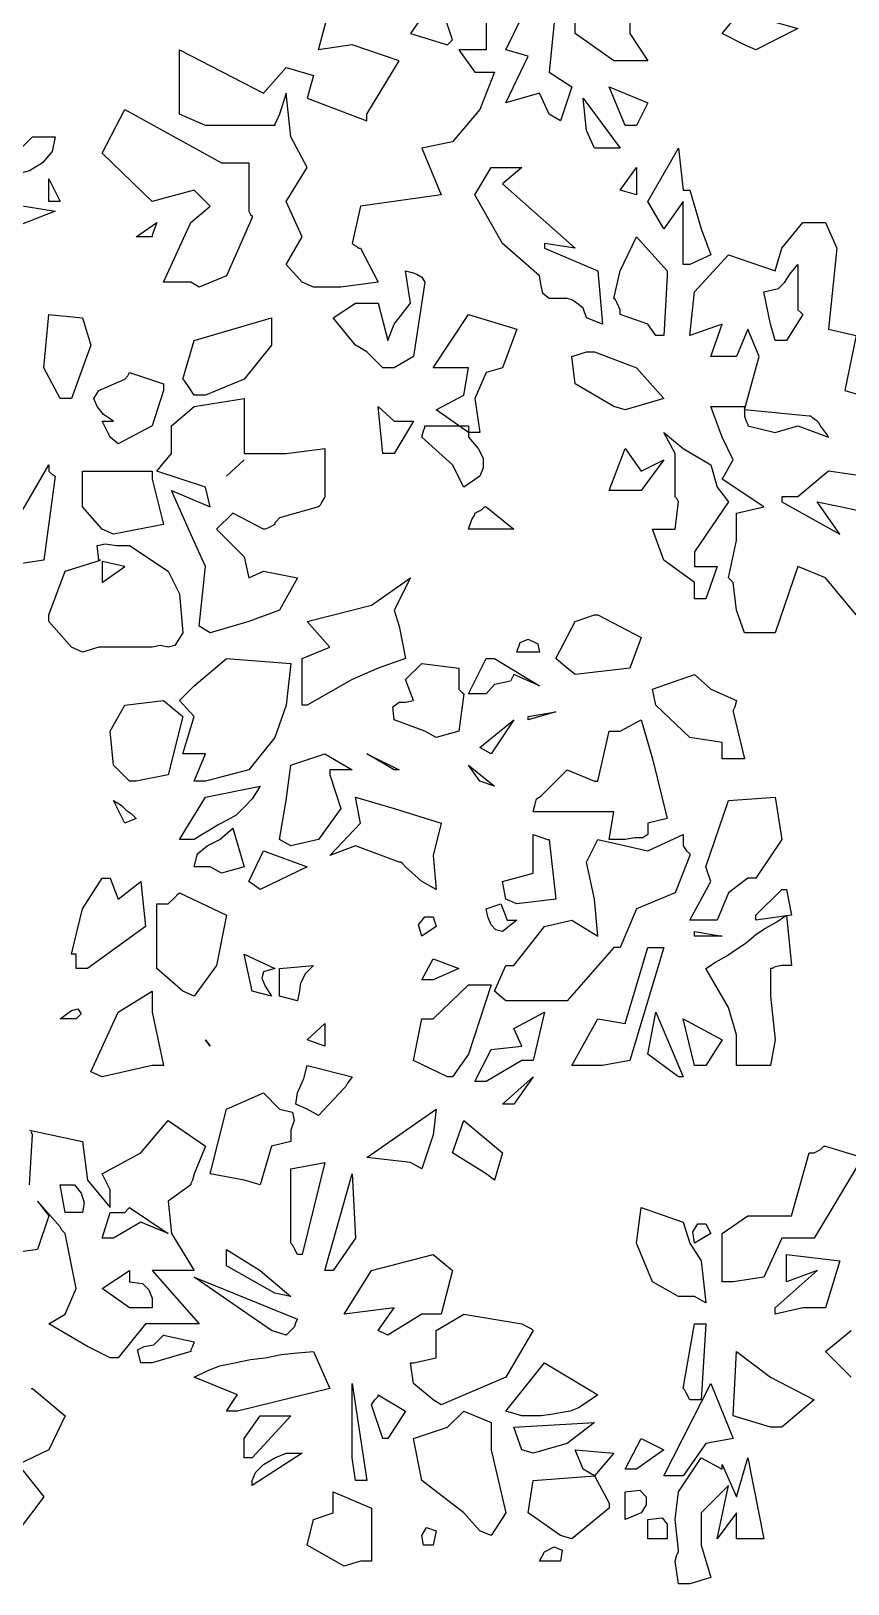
# Model space of a CAD drawing. Header units: millimetres. Extents: x 2810.5 to 2848.4, y 1624.4 to 1676.1.
# Drawn here: x 2828.01 to 2829.093, y 1660.466 to 1662.523 of the extents above; entities that cross this region are included whole.
import ezdxf

# ---------------------------------------------------------------- set-up
doc = ezdxf.new("R2010")
doc.units = ezdxf.units.MM
doc.layers.add('VERDE_ALBERI', color=104, linetype='Continuous')

msp = doc.modelspace()

# ---------------------------------------------------------------- linework, layer by layer
at = {"layer": 'VERDE_ALBERI', "linetype": 'ByBlock'}
for points in [[(2828.7823, 1662.4833), (2828.7309, 1662.5197), (2828.7309, 1662.5561), (2828.7202, 1662.5817), (2828.7459, 1662.5753), (2828.8036, 1662.5475), (2828.8036, 1662.5197), (2828.8272, 1662.4833), (2828.7972, 1662.4833), (2828.7823, 1662.4833)], [(2828.4548, 1662.4127), (2828.4976, 1662.4833), (2828.4356, 1662.5047), (2828.3907, 1662.4982), (2828.41, 1662.571)], [(2828.9556, 1662.5047), (2828.9256, 1662.5197), (2828.9364, 1662.5325), (2828.9471, 1662.5432), (2828.9577, 1662.5518), (2828.9684, 1662.5603), (2828.9791, 1662.5646), (2828.9898, 1662.5689), (2829.0005, 1662.5732), (2829.0112, 1662.5753), (2829.0626, 1662.5411), (2828.9962, 1662.5346), (2829.0262, 1662.5261), (2828.9705, 1662.4982), (2828.9556, 1662.5047)], [(2828.6132, 1662.5411), (2828.6132, 1662.4982), (2828.5769, 1662.4982), (2828.5982, 1662.4683), (2828.6239, 1662.4683), (2828.6046, 1662.4191), (2828.5683, 1662.3763), (2828.5276, 1662.3677), (2828.5533, 1662.3057), (2828.4463, 1662.2907), (2828.4356, 1662.2415), (2828.442, 1662.2372), (2828.4441, 1662.2351), (2828.4463, 1662.2351), (2828.4463, 1662.2351), (2828.4698, 1662.1901), (2828.4206, 1662.1837), (2828.3843, 1662.1837), (2828.3693, 1662.1901), (2828.3479, 1662.2137), (2828.3693, 1662.2501), (2828.3479, 1662.2971), (2828.3757, 1662.3421), (2828.3543, 1662.3827), (2828.3479, 1662.4405), (2828.3393, 1662.4127), (2828.335, 1662.4041), (2828.3329, 1662.3999), (2828.3329, 1662.3977), (2828.3329, 1662.3977), (2828.2409, 1662.3977), (2828.2067, 1662.4127), (2828.2067, 1662.4982), (2828.3179, 1662.4405), (2828.3479, 1662.4747), (2828.3843, 1662.464), (2828.3757, 1662.4341), (2828.4548, 1662.4041), (2828.4548, 1662.4084), (2828.4548, 1662.4127), (2828.4548, 1662.4127)], [(2828.5276, 1662.5411), (2828.5126, 1662.5197), (2828.5619, 1662.5047), (2828.5662, 1662.509), (2828.5683, 1662.5111), (2828.5683, 1662.5111), (2828.5533, 1662.5561)], [(2828.6967, 1662.4127), (2828.6838, 1662.4405), (2828.6389, 1662.4277), (2828.6688, 1662.4897), (2828.6389, 1662.4982), (2828.6603, 1662.5411), (2828.7052, 1662.5561), (2828.6967, 1662.4683), (2828.7266, 1662.4491), (2828.7116, 1662.4041), (2828.6967, 1662.4127), (2828.6967, 1662.4127)], [(2828.5683, 1662.5111), (2828.5683, 1662.5111), (2828.5683, 1662.5111), (2828.5683, 1662.5111)], [(2828.7972, 1662.3977), (2828.7759, 1662.4491), (2828.8272, 1662.4277), (2828.8122, 1662.3977), (2828.7972, 1662.3977)], [(2828.2986, 1662.3335), (2828.2986, 1662.2843), (2828.3008, 1662.28), (2828.3029, 1662.2779), (2828.3029, 1662.2757), (2828.3029, 1662.2757), (2828.2687, 1662.1987), (2828.2324, 1662.1837), (2828.2217, 1662.1901), (2828.1853, 1662.1901), (2828.2217, 1662.2693), (2828.2473, 1662.2907), (2828.2259, 1662.3121), (2828.1703, 1662.2971), (2828.1039, 1662.3613), (2828.1339, 1662.4191), (2828.2622, 1662.3485), (2828.2986, 1662.3485), (2828.2986, 1662.3399), (2828.2986, 1662.3356), (2828.2986, 1662.3335)], [(2828.7759, 1662.3677), (2828.7566, 1662.3677), (2828.7459, 1662.3913), (2828.7416, 1662.4341), (2828.7908, 1662.3677), (2828.7823, 1662.3677), (2828.778, 1662.3677), (2828.7759, 1662.3677)], [(2828.6967, 1662.4127), (2828.6967, 1662.4127), (2828.6967, 1662.4127), (2828.6967, 1662.4127), (2828.6967, 1662.4127), (2828.6967, 1662.4127)], [(2828.6967, 1662.4127), (2828.6967, 1662.4127), (2828.6967, 1662.4127)], [(2827.9435, 1662.3271), (2827.9713, 1662.3421), (2828.0119, 1662.3827), (2828.0419, 1662.3827), (2828.0376, 1662.3635), (2828.0248, 1662.3485), (2828.0077, 1662.3378), (2827.9927, 1662.3335), (2827.9435, 1662.3206), (2827.9435, 1662.3271)], [(2828.7759, 1662.3677), (2828.7759, 1662.3677), (2828.7759, 1662.3677), (2828.7759, 1662.3677)], [(2828.7759, 1662.3677), (2828.7759, 1662.3677), (2828.7759, 1662.3677)], [(2828.8828, 1662.3121), (2828.8978, 1662.2608), (2828.9107, 1662.2265), (2828.8828, 1662.2137), (2828.8743, 1662.2137), (2828.8743, 1662.2971), (2828.8486, 1662.2608), (2828.8272, 1662.2971), (2828.8678, 1662.3677), (2828.8743, 1662.3121), (2828.8785, 1662.3121), (2828.8828, 1662.3121), (2828.8828, 1662.3121)], [(2828.7459, 1662.143), (2828.7416, 1662.1559), (2828.7331, 1662.1623), (2828.7266, 1662.1666), (2828.7202, 1662.1687), (2828.6967, 1662.1687), (2828.6881, 1662.1752), (2828.686, 1662.1859), (2828.6838, 1662.1987), (2828.6346, 1662.2415), (2828.5982, 1662.3057), (2828.6196, 1662.3421), (2828.6603, 1662.3421), (2828.6346, 1662.3206), (2828.7309, 1662.2351), (2828.6902, 1662.2415), (2828.6902, 1662.2372), (2828.6902, 1662.2351), (2828.6902, 1662.2351), (2828.7609, 1662.2051), (2828.7673, 1662.1345), (2828.7459, 1662.143), (2828.7459, 1662.143)], [(2828.7908, 1662.3121), (2828.8122, 1662.3421), (2828.8122, 1662.3057), (2828.7908, 1662.3121)], [(2828.0333, 1662.2971), (2828.0333, 1662.3271), (2828.0483, 1662.2971), (2828.0333, 1662.2971)], [(2827.9435, 1662.2501), (2827.9627, 1662.2971), (2828.0419, 1662.2843), (2827.982, 1662.2608), (2827.9563, 1662.2501), (2827.9435, 1662.2501)], [(2828.1489, 1662.2501), (2828.1767, 1662.2693), (2828.1724, 1662.2587), (2828.1703, 1662.2522), (2828.1703, 1662.2501), (2828.1703, 1662.2501), (2828.1489, 1662.2501)], [(2828.9342, 1661.7985), (2828.9449, 1661.8478), (2828.9449, 1661.8842), (2828.9812, 1661.8927), (2828.9256, 1661.9291), (2828.9406, 1661.9547), (2828.9256, 1661.9847), (2828.9107, 1662.0254), (2828.9556, 1662.0254), (2828.9556, 1662.0211), (2828.9748, 1662.0917), (2828.9599, 1662.1281), (2828.9449, 1662.0917), (2828.9107, 1662.0917), (2828.9256, 1662.1345), (2828.8828, 1662.1195), (2828.8892, 1662.1773), (2828.9342, 1662.2265), (2828.9962, 1662.2051), (2829.0048, 1662.2351), (2829.0326, 1662.2693), (2829.0626, 1662.2693), (2829.0776, 1662.2351), (2829.0669, 1662.1281), (2829.1032, 1662.1195), (2829.0883, 1662.0468), (2829.1247, 1662.0361)], [(2828.6902, 1662.2351), (2828.6902, 1662.2351), (2828.6902, 1662.2351), (2828.6902, 1662.2351)], [(2828.7908, 1662.1537), (2828.7865, 1662.1623), (2828.7844, 1662.1666), (2828.7823, 1662.1687), (2828.7823, 1662.1687), (2828.7908, 1662.2051), (2828.8122, 1662.2501), (2828.8529, 1662.2051), (2828.8529, 1662.2008), (2828.8529, 1662.1987), (2828.8529, 1662.1987), (2828.8486, 1662.1195), (2828.8379, 1662.1195), (2828.8272, 1662.1345), (2828.7908, 1662.1473), (2828.7908, 1662.1516), (2828.7908, 1662.1537), (2828.7908, 1662.1537)], [(2829.0326, 1662.1473), (2829.0112, 1662.1131), (2828.9962, 1662.1131), (2828.9898, 1662.1345), (2828.9812, 1662.1773), (2829.0005, 1662.1816), (2829.009, 1662.1901), (2829.0155, 1662.2008), (2829.0262, 1662.2137), (2829.0262, 1662.1537), (2829.0305, 1662.1495), (2829.0326, 1662.1473), (2829.0326, 1662.1473)], [(2828.4762, 1662.0768), (2828.4548, 1662.0981), (2828.4398, 1662.1067), (2828.41, 1662.143), (2828.4398, 1662.1623), (2828.4698, 1662.1623), (2828.4827, 1662.1131), (2828.4912, 1662.1345), (2828.5126, 1662.1623), (2828.5062, 1662.2051), (2828.5148, 1662.203), (2828.5212, 1662.2008), (2828.5276, 1662.1966), (2828.5319, 1662.1901), (2828.5169, 1662.0917), (2828.4912, 1662.0768), (2828.4762, 1662.0768)], [(2828.7908, 1662.1537), (2828.7908, 1662.1537), (2828.7908, 1662.1537), (2828.7908, 1662.1537)], [(2828.0483, 1662.0361), (2828.0269, 1662.0768), (2828.0333, 1662.1473), (2828.0782, 1662.143), (2828.0889, 1662.1067), (2828.0633, 1662.0361), (2828.0483, 1662.0361)], [(2828.2259, 1662.0404), (2828.2174, 1662.0532), (2828.2131, 1662.0596), (2828.211, 1662.0618), (2828.211, 1662.0618), (2828.2259, 1662.1131), (2828.3286, 1662.143), (2828.3286, 1662.1067), (2828.2922, 1662.0618), (2828.2409, 1662.0404), (2828.2259, 1662.0404), (2828.2259, 1662.0404)], [(2828.5897, 1661.9911), (2828.5469, 1662.0211), (2828.5833, 1662.0404), (2828.5897, 1662.0768), (2828.5426, 1662.0768), (2828.5897, 1662.1473), (2828.6538, 1662.1281), (2828.6346, 1662.0768), (2828.6132, 1662.0703), (2828.5982, 1662.0361), (2828.6046, 1661.9911), (2828.5897, 1661.9911), (2828.5897, 1661.9911)], [(2828.7459, 1662.143), (2828.7459, 1662.143), (2828.7459, 1662.143), (2828.7459, 1662.143), (2828.7459, 1662.143), (2828.7459, 1662.143)], [(2828.7823, 1662.0254), (2828.7309, 1662.0554), (2828.7266, 1662.0917), (2828.7459, 1662.0981), (2828.7523, 1662.0981), (2828.7545, 1662.0981), (2828.7566, 1662.0981), (2828.7566, 1662.0981), (2828.8122, 1662.0768), (2828.8486, 1662.0361), (2828.7972, 1662.0211), (2828.7823, 1662.0254)], [(2828.1403, 1662.0703), (2828.1853, 1662.0554), (2828.1853, 1662.0511), (2828.1853, 1662.0489), (2828.1853, 1662.0468), (2828.1853, 1662.0468), (2828.1703, 1661.9997), (2828.1253, 1661.9761), (2828.1146, 1661.9847), (2828.1039, 1662.0061), (2828.1125, 1662.0061), (2828.1167, 1662.0061), (2828.1189, 1662.0061), (2828.1189, 1662.0061), (2828.106, 1662.0147), (2828.0975, 1662.0254), (2828.0932, 1662.0361), (2828.0996, 1662.0468), (2828.1339, 1662.0618), (2828.1382, 1662.0661), (2828.1403, 1662.0703), (2828.1403, 1662.0703)], [(2828.2324, 1661.7344), (2828.2409, 1661.8135), (2828.2217, 1661.8563), (2828.196, 1661.9141), (2828.2473, 1661.8927), (2828.2409, 1661.9184), (2828.1767, 1661.9397), (2828.196, 1661.9633), (2828.196, 1661.9997), (2828.2259, 1662.0254), (2828.2922, 1662.0361), (2828.2922, 1661.9633), (2828.3479, 1661.9633), (2828.3993, 1661.9697), (2828.3993, 1661.9056), (2828.395, 1661.8992), (2828.3928, 1661.8949), (2828.3907, 1661.8927), (2828.3907, 1661.8927), (2828.3393, 1661.8778), (2828.335, 1661.8735), (2828.3329, 1661.8713), (2828.3329, 1661.8692), (2828.3329, 1661.8692), (2828.3243, 1661.8649), (2828.32, 1661.8628), (2828.3179, 1661.8628), (2828.3179, 1661.8628), (2828.2772, 1661.8842), (2828.2558, 1661.8628), (2828.2922, 1661.8264), (2828.2986, 1661.7985), (2828.3179, 1661.8071), (2828.3629, 1661.7985), (2828.3393, 1661.7557), (2828.2986, 1661.7408), (2828.2473, 1661.7258), (2828.2324, 1661.7344)], [(2828.2259, 1662.0404), (2828.2259, 1662.0404), (2828.2259, 1662.0404), (2828.2259, 1662.0404), (2828.2259, 1662.0404), (2828.2259, 1662.0404)], [(2828.2259, 1662.0404), (2828.2259, 1662.0404), (2828.2259, 1662.0404)], [(2828.4762, 1661.9633), (2828.4698, 1662.0254), (2828.4912, 1662.0061), (2828.5169, 1662.0061), (2828.4912, 1661.9633), (2828.4762, 1661.9633)], [(2828.9556, 1662.0211), (2828.9556, 1662.019), (2828.9556, 1662.0147), (2828.9556, 1662.0125), (2828.9556, 1662.0125), (2828.9577, 1662.0061), (2828.9599, 1662.0018), (2828.9599, 1661.9997), (2828.9599, 1661.9997), (2828.9962, 1661.9911), (2829.0262, 1661.9997), (2829.0669, 1661.9847), (2829.0647, 1661.989), (2829.0626, 1661.9911), (2829.0626, 1661.9911), (2829.0561, 1661.9997), (2829.054, 1662.004), (2829.0519, 1662.0061), (2829.0519, 1662.0061), (2829.0454, 1662.0104), (2829.0433, 1662.0125), (2829.0412, 1662.0125), (2829.0412, 1662.0125), (2828.9556, 1662.0211), (2828.9556, 1662.0211)], [(2828.5833, 1661.9184), (2828.5683, 1661.9483), (2828.5276, 1661.9847), (2828.5298, 1661.9933), (2828.5319, 1661.9976), (2828.5319, 1661.9997), (2828.5319, 1661.9997), (2828.5897, 1661.9997), (2828.5897, 1661.9911), (2828.5897, 1661.9868), (2828.5897, 1661.9847), (2828.5897, 1661.9847), (2828.6025, 1661.9697), (2828.6089, 1661.9569), (2828.6089, 1661.944), (2828.6046, 1661.9333), (2828.5833, 1661.9184)], [(2828.5897, 1661.9911), (2828.5897, 1661.9911), (2828.5897, 1661.9911), (2828.5897, 1661.9911), (2828.5897, 1661.9911), (2828.5897, 1661.9911)], [(2828.5897, 1661.9911), (2828.5897, 1661.9911), (2828.5897, 1661.9911)], [(2828.8636, 1661.9056), (2828.8636, 1661.9633), (2828.8486, 1661.9911), (2828.8743, 1661.9697), (2828.9107, 1661.9483), (2828.9192, 1661.9184), (2828.9342, 1661.8992), (2828.8892, 1661.8328), (2828.8892, 1661.8135), (2828.9192, 1661.8135), (2828.9042, 1661.7707), (2828.8892, 1661.7707), (2828.8892, 1661.7921), (2828.8486, 1661.8221), (2828.8336, 1661.8628), (2828.8636, 1661.8628), (2828.8678, 1661.8992), (2828.8657, 1661.9034), (2828.8636, 1661.9056), (2828.8636, 1661.9056)], [(2829.0626, 1661.9911), (2829.0626, 1661.9911), (2829.0626, 1661.9911), (2829.0626, 1661.9911)], [(2828.7759, 1661.9141), (2828.7972, 1661.9697), (2828.8186, 1661.9397), (2828.8486, 1661.9547), (2828.8186, 1661.9141), (2828.7908, 1661.9141), (2828.7759, 1661.9141)], [(2828.0419, 1661.9333), (2828.0269, 1661.8221), (2827.9713, 1661.8135), (2827.9563, 1661.8135), (2827.9927, 1661.8778), (2828.0333, 1661.9483), (2828.0333, 1661.944), (2828.0333, 1661.9419), (2828.0333, 1661.9397), (2828.0333, 1661.9397), (2828.0376, 1661.9355), (2828.0419, 1661.9333), (2828.0419, 1661.9333)], [(2828.2687, 1661.9333), (2828.2922, 1661.9547)], [(2828.0889, 1661.9397), (2828.1703, 1661.9397), (2828.1703, 1661.9333), (2828.1703, 1661.9312), (2828.1703, 1661.9291), (2828.1703, 1661.9291), (2828.1853, 1661.8692), (2828.1189, 1661.8563), (2828.1039, 1661.8628), (2828.0782, 1661.8927), (2828.0782, 1661.9397), (2828.0846, 1661.9397), (2828.0868, 1661.9397), (2828.0889, 1661.9397)], [(2829.1396, 1661.9291), (2829.0669, 1661.9397), (2829.0262, 1661.9056), (2829.0048, 1661.9056), (2829.0048, 1661.9013), (2829.0048, 1661.8992), (2829.0048, 1661.8992), (2829.0818, 1661.8563), (2829.0519, 1661.8992), (2829.0733, 1661.8949), (2829.0925, 1661.8906), (2829.1118, 1661.8863)], [(2828.8636, 1661.9056), (2828.8636, 1661.9056), (2828.8636, 1661.9056), (2828.8636, 1661.9056)], [(2828.8636, 1661.9056), (2828.8636, 1661.9056), (2828.8636, 1661.9056)], [(2828.5897, 1661.8628), (2828.594, 1661.8756), (2828.5982, 1661.882), (2828.5982, 1661.8842), (2828.5982, 1661.8842), (2828.6068, 1661.8885), (2828.611, 1661.8927), (2828.6132, 1661.8927), (2828.6132, 1661.8927), (2828.6496, 1661.8628), (2828.6046, 1661.8628), (2828.5897, 1661.8628), (2828.5897, 1661.8628)], [(2828.0333, 1661.7493), (2828.0548, 1661.8071), (2828.1018, 1661.8221), (2828.0996, 1661.8221), (2828.0975, 1661.8414), (2828.1082, 1661.8435), (2828.1232, 1661.8414), (2828.1403, 1661.8414), (2828.1917, 1661.8071), (2828.2067, 1661.7771), (2828.211, 1661.7258), (2828.2002, 1661.7087), (2828.1917, 1661.7066), (2828.181, 1661.7087), (2828.1703, 1661.7066), (2828.0996, 1661.7066), (2828.0782, 1661.7002), (2828.0633, 1661.7066), (2828.0333, 1661.7408), (2828.0333, 1661.745), (2828.0333, 1661.7493), (2828.0333, 1661.7493)], [(2828.1039, 1661.8199), (2828.1039, 1661.7921), (2828.1339, 1661.8135), (2828.1039, 1661.8199)], [(2829.1032, 1661.7493), (2829.0626, 1661.7985), (2829.0262, 1661.8135), (2828.9962, 1661.7258), (2828.9556, 1661.7258), (2828.9449, 1661.7557), (2828.9406, 1661.7921), (2828.9364, 1661.7964), (2828.9342, 1661.7985), (2828.9342, 1661.7985)], [(2828.3693, 1661.6296), (2828.3693, 1661.6916), (2828.4057, 1661.7066), (2828.3757, 1661.7408), (2828.4612, 1661.7621), (2828.5126, 1661.7985), (2828.4912, 1661.7557), (2828.4976, 1661.7344), (2828.5062, 1661.6916), (2828.4698, 1661.6787), (2828.4356, 1661.6638), (2828.3757, 1661.6296), (2828.3693, 1661.6296)], [(2828.7609, 1661.7493), (2828.8186, 1661.7194), (2828.8036, 1661.6787), (2828.7309, 1661.6702), (2828.7202, 1661.6787), (2828.7052, 1661.6916), (2828.7309, 1661.7408), (2828.7566, 1661.7493), (2828.7587, 1661.7493), (2828.7609, 1661.7493), (2828.7609, 1661.7493)], [(2828.6538, 1661.7002), (2828.6581, 1661.713), (2828.6688, 1661.7173), (2828.6817, 1661.7109), (2828.6838, 1661.7002), (2828.6538, 1661.7002)], [(2828.2259, 1661.529), (2828.2409, 1661.5654), (2828.211, 1661.5654), (2828.2259, 1661.6146), (2828.2067, 1661.636), (2828.2259, 1661.6552), (2828.2687, 1661.6916), (2828.3543, 1661.6852), (2828.3479, 1661.6296), (2828.3329, 1661.5868), (2828.2986, 1661.544), (2828.2409, 1661.529), (2828.2259, 1661.529)], [(2828.5833, 1661.6446), (2828.5769, 1661.5953), (2828.5469, 1661.5868), (2828.5319, 1661.5953), (2828.4912, 1661.6103), (2828.4891, 1661.6275), (2828.4976, 1661.6339), (2828.5062, 1661.6339), (2828.5169, 1661.636), (2828.5062, 1661.6638), (2828.5276, 1661.6852), (2828.5769, 1661.6787), (2828.5769, 1661.651), (2828.5811, 1661.6467), (2828.5833, 1661.6446), (2828.5833, 1661.6446)], [(2828.5897, 1661.6446), (2828.6132, 1661.6916), (2828.6196, 1661.6916), (2828.6217, 1661.6916), (2828.6239, 1661.6916), (2828.6239, 1661.6916), (2828.6838, 1661.6552), (2828.6496, 1661.6702), (2828.6453, 1661.6616), (2828.6346, 1661.6595), (2828.6239, 1661.6573), (2828.6132, 1661.6446), (2828.5897, 1661.6446)], [(2828.9256, 1661.5589), (2828.9256, 1661.5804), (2828.8828, 1661.5868), (2828.8379, 1661.6296), (2828.8336, 1661.651), (2828.8892, 1661.6702), (2828.9107, 1661.651), (2828.9449, 1661.636), (2828.9428, 1661.6275), (2828.9406, 1661.6232), (2828.9406, 1661.621), (2828.9406, 1661.621), (2828.9556, 1661.5589), (2828.9406, 1661.5589), (2828.9256, 1661.5589)], [(2828.1403, 1661.529), (2828.1189, 1661.5504), (2828.1146, 1661.5953), (2828.1339, 1661.6296), (2828.1853, 1661.636), (2828.211, 1661.6146), (2828.1917, 1661.5376), (2828.1489, 1661.529), (2828.1403, 1661.529)], [(2828.6688, 1661.6146), (2828.7052, 1661.621), (2828.6688, 1661.6103), (2828.6688, 1661.6146)], [(2828.6046, 1661.5739), (2828.6496, 1661.6103), (2828.6196, 1661.5654), (2828.6046, 1661.5739), (2828.6046, 1661.5739)], [(2828.7609, 1661.529), (2828.7759, 1661.5953), (2828.7844, 1661.5953), (2828.7887, 1661.5953), (2828.7908, 1661.5953), (2828.7908, 1661.5953), (2828.8186, 1661.6103), (2828.8336, 1661.5589), (2828.8529, 1661.4798), (2828.8272, 1661.4734), (2828.8272, 1661.4584), (2828.8207, 1661.4541), (2828.81, 1661.4541), (2828.7972, 1661.452), (2828.7759, 1661.452), (2828.7823, 1661.4884), (2828.7566, 1661.4884), (2828.6752, 1661.4884), (2828.6774, 1661.497), (2828.6795, 1661.5055), (2828.686, 1661.5098), (2828.6902, 1661.5141), (2828.7202, 1661.544), (2828.7566, 1661.529), (2828.7587, 1661.529), (2828.7609, 1661.529), (2828.7609, 1661.529)], [(2828.4057, 1661.5376), (2828.4206, 1661.4927), (2828.3907, 1661.452), (2828.3543, 1661.4434), (2828.3393, 1661.452), (2828.3479, 1661.5034), (2828.3543, 1661.5504), (2828.3993, 1661.5654), (2828.4356, 1661.544), (2828.4057, 1661.544), (2828.4057, 1661.5397), (2828.4057, 1661.5376), (2828.4057, 1661.5376)], [(2828.4912, 1661.544), (2828.4548, 1661.5654), (2828.4976, 1661.544), (2828.4912, 1661.544)], [(2828.4057, 1661.5376), (2828.4057, 1661.5376), (2828.4057, 1661.5376), (2828.4057, 1661.5376)], [(2828.4057, 1661.5376), (2828.4057, 1661.5376), (2828.4057, 1661.5376)], [(2828.6046, 1661.529), (2828.5897, 1661.5504), (2828.6239, 1661.5226), (2828.6046, 1661.529)], [(2828.2067, 1661.452), (2828.2409, 1661.5077), (2828.3136, 1661.5226), (2828.3029, 1661.5055), (2828.2922, 1661.4948), (2828.2815, 1661.4841), (2828.2708, 1661.4777), (2828.258, 1661.4713), (2828.2473, 1661.4648), (2828.2366, 1661.4584), (2828.2259, 1661.452), (2828.2067, 1661.452)], [(2828.1339, 1661.4734), (2828.1189, 1661.5034), (2828.1296, 1661.497), (2828.136, 1661.4905), (2828.1424, 1661.4863), (2828.1489, 1661.4798), (2828.1339, 1661.4734)], [(2828.5276, 1661.3963), (2828.5062, 1661.4156), (2828.5019, 1661.4199), (2828.4998, 1661.422), (2828.4976, 1661.422), (2828.4976, 1661.422), (2828.4398, 1661.4434), (2828.4057, 1661.4306), (2828.4463, 1661.4734), (2828.4398, 1661.5077), (2828.4912, 1661.4927), (2828.5533, 1661.4734), (2828.5426, 1661.4306), (2828.5469, 1661.3856), (2828.5276, 1661.3963)], [(2828.8828, 1661.345), (2828.9107, 1661.3963), (2828.9042, 1661.4156), (2828.9342, 1661.5034), (2828.9962, 1661.5077), (2829.0048, 1661.452), (2828.9705, 1661.4006), (2828.9641, 1661.4006), (2828.962, 1661.4006), (2828.9599, 1661.4006), (2828.9599, 1661.4006), (2828.9342, 1661.3813), (2828.9192, 1661.345), (2828.8978, 1661.345), (2828.8828, 1661.345)], [(2828.2473, 1661.4156), (2828.2259, 1661.4156), (2828.2302, 1661.4327), (2828.243, 1661.4434), (2828.2601, 1661.452), (2828.2772, 1661.467), (2828.2922, 1661.4156), (2828.2622, 1661.407), (2828.2473, 1661.4156)], [(2828.6389, 1661.238), (2828.6239, 1661.2508), (2828.6389, 1661.2851), (2828.6453, 1661.2851), (2828.6474, 1661.2851), (2828.6496, 1661.2851), (2828.6496, 1661.2851), (2828.6902, 1661.3365), (2828.7266, 1661.345), (2828.7609, 1661.3236), (2828.7566, 1661.3728), (2828.7459, 1661.422), (2828.7609, 1661.452), (2828.8272, 1661.437), (2828.8743, 1661.4584), (2828.8743, 1661.4499), (2828.8743, 1661.4456), (2828.8743, 1661.4434), (2828.8743, 1661.4434), (2828.8785, 1661.437), (2828.8828, 1661.4327), (2828.8828, 1661.4306), (2828.8828, 1661.4306), (2828.8636, 1661.3813), (2828.8122, 1661.36), (2828.7908, 1661.3086), (2828.7865, 1661.3086), (2828.7844, 1661.3086), (2828.7823, 1661.3086), (2828.7823, 1661.3086), (2828.7202, 1661.238), (2828.6538, 1661.238), (2828.6389, 1661.238)], [(2828.6389, 1661.3728), (2828.6346, 1661.3963), (2828.6752, 1661.407), (2828.6752, 1661.4584), (2828.6881, 1661.4541), (2828.6945, 1661.452), (2828.6967, 1661.452), (2828.6967, 1661.452), (2828.7052, 1661.3728), (2828.6538, 1661.3664), (2828.6389, 1661.3728)], [(2828.2986, 1661.3963), (2828.3179, 1661.437), (2828.3757, 1661.4156), (2828.3136, 1661.3856), (2828.2986, 1661.3963), (2828.2986, 1661.3963)], [(2828.0633, 1661.3001), (2828.0782, 1661.36), (2828.1039, 1661.4006), (2828.1103, 1661.4006), (2828.1125, 1661.4006), (2828.1146, 1661.4006), (2828.1146, 1661.4006), (2828.1253, 1661.3728), (2828.1553, 1661.3963), (2828.1617, 1661.3365), (2828.0846, 1661.2808), (2828.0697, 1661.2808), (2828.0697, 1661.3001), (2828.0654, 1661.3001), (2828.0633, 1661.3001), (2828.0633, 1661.3001)], [(2828.211, 1661.2508), (2828.1767, 1661.2808), (2828.1767, 1661.3664), (2828.1853, 1661.3664), (2828.1895, 1661.3664), (2828.1917, 1661.3664), (2828.1917, 1661.3664), (2828.2002, 1661.3749), (2828.2045, 1661.3792), (2828.2067, 1661.3813), (2828.2067, 1661.3813), (2828.2687, 1661.3514), (2828.2558, 1661.2851), (2828.2259, 1661.2444), (2828.211, 1661.2508)], [(2829.0112, 1661.3856), (2829.0176, 1661.3514), (2828.9705, 1661.345), (2828.9705, 1661.3514), (2829.0048, 1661.3856), (2829.009, 1661.3856), (2829.0112, 1661.3856), (2829.0112, 1661.3856)], [(2828.5276, 1661.3236), (2828.5233, 1661.3386), (2828.5319, 1661.3493), (2828.5426, 1661.3493), (2828.5469, 1661.3365), (2828.5276, 1661.3236)], [(2828.6346, 1661.3301), (2828.626, 1661.3322), (2828.6196, 1661.3386), (2828.6153, 1661.3493), (2828.6132, 1661.36), (2828.6324, 1661.3664), (2828.6367, 1661.3557), (2828.641, 1661.345), (2828.6538, 1661.345), (2828.6346, 1661.3301)], [(2828.9449, 1661.1525), (2828.9449, 1661.193), (2828.9342, 1661.2294), (2828.9042, 1661.2808), (2828.9171, 1661.2894), (2828.9321, 1661.2979), (2828.9449, 1661.3065), (2828.9577, 1661.3151), (2828.9705, 1661.3258), (2828.9834, 1661.3343), (2828.9983, 1661.3429), (2829.0112, 1661.3514), (2829.0176, 1661.2851), (2829.0112, 1661.2851), (2829.0069, 1661.2851), (2829.0048, 1661.2851), (2829.0048, 1661.2851), (2828.9962, 1661.283), (2828.9919, 1661.2808), (2828.9898, 1661.2808), (2828.9898, 1661.2808), (2828.9898, 1661.2444), (2828.9962, 1661.1866), (2828.9898, 1661.1525), (2828.9599, 1661.1525), (2828.9449, 1661.1525)], [(2828.8892, 1661.3301), (2828.9256, 1661.3236), (2828.8892, 1661.3236), (2828.8892, 1661.3301)], [(2828.7566, 1661.1525), (2828.7266, 1661.1525), (2828.7609, 1661.2144), (2828.7972, 1661.208), (2828.8272, 1661.3086), (2828.84, 1661.3086), (2828.8464, 1661.3086), (2828.8486, 1661.3086), (2828.8486, 1661.3086), (2828.8036, 1661.1589), (2828.7673, 1661.1525), (2828.7566, 1661.1525)], [(2828.3029, 1661.2508), (2828.2922, 1661.3001), (2828.3329, 1661.2808), (2828.3179, 1661.2765), (2828.3158, 1661.268), (2828.32, 1661.2573), (2828.3286, 1661.2444), (2828.3029, 1661.2508), (2828.3029, 1661.2508)], [(2828.3393, 1661.2444), (2828.3393, 1661.2808), (2828.3843, 1661.2851), (2828.3736, 1661.2744), (2828.3671, 1661.2615), (2828.365, 1661.2487), (2828.3629, 1661.238), (2828.3393, 1661.2444)], [(2828.5276, 1661.2658), (2828.5426, 1661.2937), (2828.5769, 1661.2808), (2828.5426, 1661.2658), (2828.5276, 1661.2658)], [(2828.0889, 1661.1439), (2828.1253, 1661.223), (2828.1703, 1661.2508), (2828.1703, 1661.223), (2828.1853, 1661.1525), (2828.1767, 1661.1525), (2828.1724, 1661.1525), (2828.1703, 1661.1525), (2828.1703, 1661.1525), (2828.1039, 1661.1375), (2828.0889, 1661.1439)], [(2828.3029, 1661.2508), (2828.3029, 1661.2508), (2828.3029, 1661.2508), (2828.3029, 1661.2508), (2828.3029, 1661.2508), (2828.3029, 1661.2508)], [(2828.3029, 1661.2508), (2828.3029, 1661.2508), (2828.3029, 1661.2508)], [(2828.5619, 1661.1375), (2828.5169, 1661.1589), (2828.5276, 1661.2144), (2828.5362, 1661.2144), (2828.5405, 1661.2144), (2828.5426, 1661.2144), (2828.5426, 1661.2144), (2828.5897, 1661.2594), (2828.6196, 1661.2594), (2828.5897, 1661.1674), (2828.5683, 1661.1375), (2828.5619, 1661.1375)], [(2828.0483, 1661.2144), (2828.0633, 1661.2252), (2828.0718, 1661.2273), (2828.0761, 1661.2209), (2828.0697, 1661.2144), (2828.0483, 1661.2144), (2828.0483, 1661.2144)], [(2828.5982, 1661.131), (2828.6196, 1661.1738), (2828.6603, 1661.1781), (2828.6496, 1661.2016), (2828.6902, 1661.223), (2828.6752, 1661.1589), (2828.6667, 1661.1589), (2828.6624, 1661.1589), (2828.6603, 1661.1589), (2828.6603, 1661.1589), (2828.6132, 1661.131), (2828.5982, 1661.131)], [(2828.8678, 1661.1375), (2828.8272, 1661.1674), (2828.8379, 1661.223), (2828.8743, 1661.1375), (2828.8678, 1661.1375)], [(2828.3757, 1661.1866), (2828.3993, 1661.208), (2828.3993, 1661.1781), (2828.3757, 1661.1866)], [(2828.8892, 1661.1525), (2828.8743, 1661.2144), (2828.9256, 1661.1866), (2828.9042, 1661.1525), (2828.8892, 1661.1525)], [(2828.2409, 1661.1866), (2828.2473, 1661.1781), (2828.2409, 1661.1866)], [(2828.3757, 1661.0946), (2828.3607, 1661.1011), (2828.3629, 1661.1161), (2828.3714, 1661.1353), (2828.3757, 1661.1525), (2828.4356, 1661.1375), (2828.4292, 1661.1289), (2828.427, 1661.1246), (2828.4249, 1661.1225), (2828.4249, 1661.1225), (2828.3907, 1661.0861), (2828.3757, 1661.0946)], [(2828.6346, 1661.1011), (2828.6752, 1661.1375), (2828.6496, 1661.1011), (2828.6346, 1661.1011)], [(2828.2922, 1661.0005), (2828.2473, 1661.009), (2828.2687, 1661.0946), (2828.3179, 1661.1161), (2828.3393, 1661.0946), (2828.3564, 1661.0904), (2828.3586, 1661.0797), (2828.3543, 1661.0668), (2828.3543, 1661.0518), (2828.3286, 1661.0454), (2828.3136, 1660.9941), (2828.2922, 1661.0005)], [(2828.0077, 1661.0668), (2828.0782, 1661.0518), (2828.0846, 1661.0005), (2828.1146, 1660.9641), (2828.1146, 1660.9877), (2828.1039, 1661.009), (2828.1553, 1661.0368), (2828.1917, 1661.0797), (2828.2409, 1661.0454), (2828.2259, 1661.009), (2828.2238, 1661.0005), (2828.2217, 1660.9962), (2828.2217, 1660.9941), (2828.2217, 1660.9941), (2828.1917, 1660.9727), (2828.196, 1660.9299), (2828.2259, 1660.8806), (2828.1703, 1660.8806), (2828.2324, 1660.8101), (2828.1617, 1660.8101), (2828.1253, 1660.7651), (2828.1146, 1660.7651), (2828.0846, 1660.7801), (2828.0333, 1660.8101), (2828.0548, 1660.8229), (2828.0697, 1660.8571), (2828.0548, 1660.9299), (2828.0505, 1660.9342), (2828.0483, 1660.9385), (2828.0483, 1660.9385)], [(2828.5126, 1661.024), (2828.4548, 1661.0304), (2828.5469, 1661.0946), (2828.5426, 1661.0604), (2828.5276, 1661.0154), (2828.5126, 1661.024)], [(2828.6132, 1661.009), (2828.5683, 1661.0368), (2828.5833, 1661.0797), (2828.6346, 1661.0368), (2828.6239, 1661.0005), (2828.6132, 1661.009)], [(2828.0077, 1660.9941), (2828.0119, 1661.0604), (2828.0098, 1661.0647)], [(2829.0476, 1661.0368), (2829.0561, 1661.0411), (2829.0604, 1661.0454), (2829.0626, 1661.0454), (2829.0626, 1661.0454), (2829.1118, 1661.0304), (2829.0476, 1660.9235), (2829.0048, 1660.9235), (2828.9812, 1660.8721), (2828.9406, 1660.8657), (2828.9256, 1660.8657), (2828.9256, 1660.9299), (2828.9599, 1660.9534), (2829.0176, 1660.9534), (2829.0412, 1661.0368), (2829.0454, 1661.0368), (2829.0476, 1661.0368), (2829.0476, 1661.0368)], [(2828.3629, 1660.9021), (2828.3586, 1660.9106), (2828.3564, 1660.9149), (2828.3543, 1660.917), (2828.3543, 1660.917), (2828.3543, 1661.0154), (2828.3993, 1661.024), (2828.3693, 1660.9021), (2828.3629, 1660.9021), (2828.3629, 1660.9021)], [(2828.3993, 1660.8806), (2828.4356, 1661.009), (2828.4398, 1660.9235), (2828.41, 1660.8806), (2828.3993, 1660.8806)], [(2828.0548, 1660.9577), (2828.0483, 1660.9941), (2828.0676, 1660.9941), (2828.0761, 1660.9834), (2828.0804, 1660.9706), (2828.0782, 1660.9577), (2828.0548, 1660.9577)], [(2828.0483, 1660.9385), (2828.0184, 1660.9727), (2828.0333, 1660.9534), (2828.0184, 1660.9085), (2827.9713, 1660.9021)], [(2828.1039, 1660.9235), (2828.1146, 1660.9577), (2828.1339, 1660.9577), (2828.1382, 1660.962), (2828.1403, 1660.9641), (2828.1403, 1660.9641), (2828.1917, 1660.9299), (2828.1553, 1660.9449), (2828.1189, 1660.9235), (2828.1039, 1660.9235), (2828.1039, 1660.9235)], [(2828.8892, 1660.8464), (2828.8678, 1660.8464), (2828.8336, 1660.8657), (2828.8122, 1660.917), (2828.8186, 1660.9641), (2828.8743, 1660.9449), (2828.8828, 1660.917), (2828.8978, 1660.8935), (2828.9042, 1660.8378), (2828.8892, 1660.8464)], [(2828.0483, 1660.9385), (2828.0483, 1660.9385), (2828.0483, 1660.9385), (2828.0483, 1660.9385)], [(2828.8892, 1660.917), (2828.8871, 1660.932), (2828.8935, 1660.9427), (2828.9042, 1660.9427), (2828.9107, 1660.9299), (2828.8892, 1660.917)], [(2828.3329, 1660.8507), (2828.2687, 1660.8871), (2828.2687, 1660.8999), (2828.2687, 1660.9063), (2828.2687, 1660.9085), (2828.2687, 1660.9085), (2828.3136, 1660.8806), (2828.3543, 1660.8464), (2828.3329, 1660.8507)], [(2828.3629, 1660.9021), (2828.3629, 1660.9021), (2828.3629, 1660.9021), (2828.3629, 1660.9021), (2828.3629, 1660.9021), (2828.3629, 1660.9021)], [(2828.3629, 1660.9021), (2828.3629, 1660.9021), (2828.3629, 1660.9021)], [(2828.4698, 1660.8015), (2828.4912, 1660.8314), (2828.4249, 1660.8229), (2828.4612, 1660.8806), (2828.5426, 1660.9021), (2828.5683, 1660.8806), (2828.5533, 1660.8229), (2828.5276, 1660.8229), (2828.4827, 1660.7951), (2828.4698, 1660.8015)], [(2828.9962, 1660.8314), (2829.0519, 1660.8806), (2829.0112, 1660.8657), (2829.0112, 1660.9021), (2829.0818, 1660.8935), (2829.0626, 1660.8314), (2829.0326, 1660.8314), (2828.9962, 1660.8229), (2828.9962, 1660.8314)], [(2828.1403, 1660.8314), (2828.1039, 1660.8571), (2828.1403, 1660.8806), (2828.1403, 1660.8721), (2828.1403, 1660.8678), (2828.1403, 1660.8657), (2828.1403, 1660.8657), (2828.1574, 1660.8635), (2828.166, 1660.855), (2828.1703, 1660.8443), (2828.1703, 1660.8314), (2828.1403, 1660.8314), (2828.1403, 1660.8314)], [(2828.3286, 1660.8015), (2828.2259, 1660.8721), (2828.3629, 1660.8165), (2828.3607, 1660.8122), (2828.3586, 1660.8058), (2828.3522, 1660.7994), (2828.3479, 1660.7951), (2828.3286, 1660.8015)], [(2828.1403, 1660.8314), (2828.1403, 1660.8314), (2828.1403, 1660.8314), (2828.1403, 1660.8314), (2828.1403, 1660.8314), (2828.1403, 1660.8314)], [(2828.1403, 1660.8314), (2828.1403, 1660.8314), (2828.1403, 1660.8314)], [(2828.5169, 1660.7587), (2828.5469, 1660.7651), (2828.5469, 1660.8015), (2828.5833, 1660.8229), (2828.6603, 1660.8101), (2828.6688, 1660.8058), (2828.6731, 1660.8037), (2828.6752, 1660.8015), (2828.6752, 1660.8015), (2828.6389, 1660.7394), (2828.5533, 1660.703), (2828.5426, 1660.7095), (2828.5169, 1660.7309), (2828.5126, 1660.7587), (2828.5148, 1660.7587), (2828.5169, 1660.7587), (2828.5169, 1660.7587)], [(2828.1553, 1660.7587), (2828.151, 1660.7758), (2828.1596, 1660.7801), (2828.1724, 1660.7823), (2828.1853, 1660.7951), (2828.2259, 1660.7865), (2828.2238, 1660.7801), (2828.2217, 1660.7758), (2828.2217, 1660.7737), (2828.2217, 1660.7737), (2828.1703, 1660.7587), (2828.1553, 1660.7587)], [(2828.8828, 1660.7095), (2828.8785, 1660.718), (2828.8764, 1660.7223), (2828.8743, 1660.7245), (2828.8743, 1660.7245), (2828.8892, 1660.8101), (2828.8978, 1660.8101), (2828.9021, 1660.8101), (2828.9042, 1660.8101), (2828.9042, 1660.8101), (2828.8978, 1660.7095), (2828.8828, 1660.7095), (2828.8828, 1660.7095)], [(2829.0968, 1660.7394), (2829.0626, 1660.7737), (2829.0968, 1660.8015)], [(2828.2687, 1660.6945), (2828.2772, 1660.7073), (2828.2815, 1660.7138), (2828.2836, 1660.7159), (2828.2836, 1660.7159), (2828.2259, 1660.7394), (2828.243, 1660.748), (2828.2601, 1660.7544), (2828.2794, 1660.7587), (2828.3008, 1660.763), (2828.32, 1660.7651), (2828.3415, 1660.7694), (2828.3629, 1660.7716), (2828.3843, 1660.7737), (2828.4057, 1660.7245), (2828.2836, 1660.6945), (2828.2687, 1660.6945), (2828.2687, 1660.6945)], [(2828.9898, 1660.6731), (2828.9406, 1660.6881), (2828.9449, 1660.7737), (2828.9898, 1660.7394), (2829.0476, 1660.7095), (2829.0048, 1660.6731), (2828.9898, 1660.6731)], [(2828.6389, 1660.6945), (2828.6902, 1660.7587), (2828.7609, 1660.7159), (2828.748, 1660.7073), (2828.7352, 1660.6988), (2828.7245, 1660.6945), (2828.7116, 1660.6923), (2828.6988, 1660.6902), (2828.686, 1660.6881), (2828.6731, 1660.6881), (2828.6603, 1660.6881), (2828.6389, 1660.6945), (2828.6389, 1660.6945)], [(2828.4398, 1660.6025), (2828.4356, 1660.6325), (2828.4356, 1660.7309), (2828.4548, 1660.6025), (2828.4398, 1660.6025)], [(2828.8486, 1660.6089), (2828.9107, 1660.7309), (2828.9406, 1660.6581), (2828.9042, 1660.6517), (2828.8743, 1660.6089), (2828.8636, 1660.6089), (2828.8486, 1660.6089)], [(2828.0098, 1660.7245), (2828.0119, 1660.7245), (2828.0119, 1660.7245), (2828.0548, 1660.6881), (2828.0333, 1660.6431), (2827.9927, 1660.6239), (2828.0269, 1660.5811), (2827.9927, 1660.5361)], [(2828.4762, 1660.6581), (2828.4612, 1660.703), (2828.4655, 1660.7095), (2828.4698, 1660.7138), (2828.4698, 1660.7159), (2828.4698, 1660.7159), (2828.5062, 1660.6945), (2828.4827, 1660.6581), (2828.4762, 1660.6581)], [(2828.8828, 1660.7095), (2828.8828, 1660.7095), (2828.8828, 1660.7095), (2828.8828, 1660.7095), (2828.8828, 1660.7095), (2828.8828, 1660.7095)], [(2828.8828, 1660.7095), (2828.8828, 1660.7095), (2828.8828, 1660.7095)], [(2828.2922, 1660.6325), (2828.2922, 1660.6581), (2828.3136, 1660.6881), (2828.3543, 1660.6881), (2828.3029, 1660.6325), (2828.2922, 1660.6325)], [(2828.6046, 1660.5361), (2828.5833, 1660.5597), (2828.5276, 1660.6025), (2828.5169, 1660.6581), (2828.5619, 1660.6731), (2828.5833, 1660.6945), (2828.6196, 1660.6795), (2828.6196, 1660.6431), (2828.6389, 1660.5597), (2828.6196, 1660.5297), (2828.6046, 1660.5361)], [(2828.6603, 1660.6431), (2828.6496, 1660.6731), (2828.7566, 1660.6795), (2828.7202, 1660.6517), (2828.6752, 1660.6389), (2828.6603, 1660.6431)], [(2828.7972, 1660.6175), (2828.8186, 1660.6581), (2828.8486, 1660.6431), (2828.8122, 1660.6175), (2828.7972, 1660.6175)], [(2828.3029, 1660.6025), (2828.3072, 1660.6132), (2828.3179, 1660.6239), (2828.3329, 1660.6325), (2828.3479, 1660.6389), (2828.3607, 1660.6389), (2828.3671, 1660.6389), (2828.3693, 1660.6389), (2828.3693, 1660.6389), (2828.3029, 1660.5961), (2828.3029, 1660.6025)], [(2828.7416, 1660.6175), (2828.7309, 1660.6431), (2828.7823, 1660.6389), (2828.7566, 1660.6089), (2828.7416, 1660.6175)], [(2828.9256, 1660.6239), (2828.9449, 1660.5811), (2828.9599, 1660.6325), (2828.9812, 1660.5254), (2828.9449, 1660.5254), (2828.9449, 1660.5597), (2828.9192, 1660.5254), (2828.9342, 1660.5961), (2828.8978, 1660.5597), (2828.8978, 1660.5169), (2828.9107, 1660.4741), (2828.8828, 1660.4655), (2828.8678, 1660.4655), (2828.8636, 1660.4955), (2828.8657, 1660.504), (2828.8678, 1660.5083), (2828.8678, 1660.5105), (2828.8678, 1660.5105), (2828.8636, 1660.5511), (2828.8678, 1660.5875), (2828.8978, 1660.6325), (2828.9256, 1660.6175), (2828.9256, 1660.6218), (2828.9256, 1660.6239), (2828.9256, 1660.6239)], [(2828.7759, 1660.5661), (2828.7266, 1660.5254), (2828.7116, 1660.5297), (2828.6688, 1660.5597), (2828.6752, 1660.6025), (2828.7566, 1660.6089), (2828.7759, 1660.5725), (2828.7759, 1660.5683), (2828.7759, 1660.5661), (2828.7759, 1660.5661)], [(2828.4249, 1660.489), (2828.3757, 1660.5169), (2828.3843, 1660.5511), (2828.41, 1660.5597), (2828.41, 1660.5875), (2828.4612, 1660.5661), (2828.4612, 1660.4955), (2828.4527, 1660.4955), (2828.4484, 1660.4955), (2828.4463, 1660.4955), (2828.4463, 1660.4955), (2828.4249, 1660.489)], [(2828.7972, 1660.5511), (2828.7972, 1660.5875), (2828.8165, 1660.5897), (2828.825, 1660.5811), (2828.825, 1660.5704), (2828.8186, 1660.5597), (2828.7972, 1660.5511)], [(2828.8272, 1660.5254), (2828.8272, 1660.5511), (2828.8464, 1660.5533), (2828.8529, 1660.5447), (2828.8529, 1660.5361), (2828.8529, 1660.5254), (2828.8272, 1660.5254)], [(2828.5426, 1660.5169), (2828.5298, 1660.5169), (2828.5276, 1660.5297), (2828.534, 1660.5404), (2828.5469, 1660.5361), (2828.5426, 1660.5169)], [(2828.6838, 1660.4955), (2828.6902, 1660.5083), (2828.7031, 1660.5147), (2828.7138, 1660.5105), (2828.7116, 1660.4955), (2828.6838, 1660.4955)]]:
    msp.add_lwpolyline(points, dxfattribs=at)

doc.saveas('drawing.dxf')
